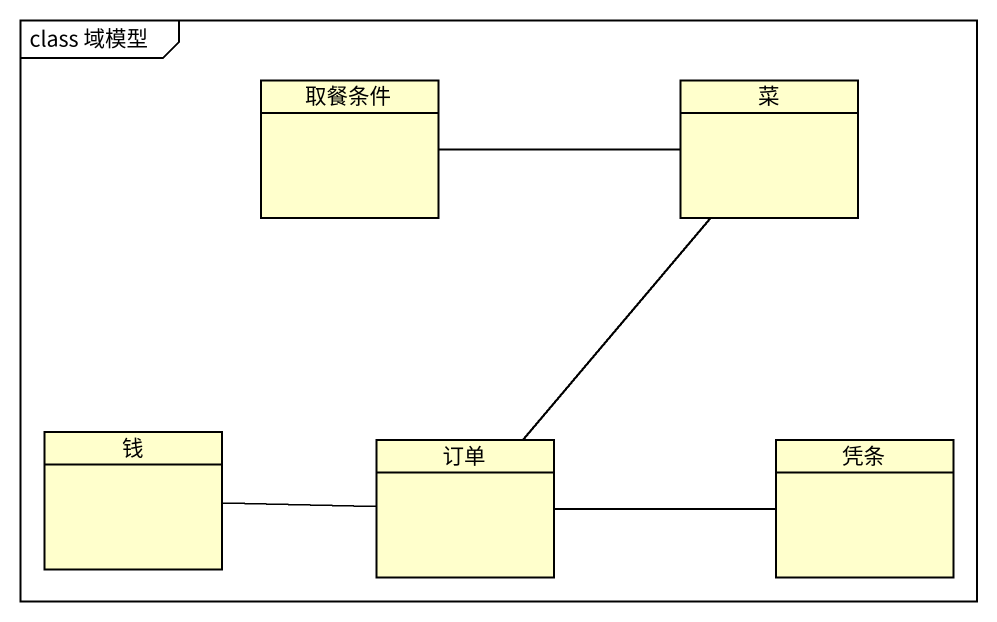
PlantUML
@startuml
mainframe class 域模型
hide circle
hide empty members
class 取餐条件
class 菜
class 钱
class 订单
class 凭条
取餐条件 -right- 菜
订单 -up- 菜
订单 -left- 钱
订单 -right- 凭条
@enduml
